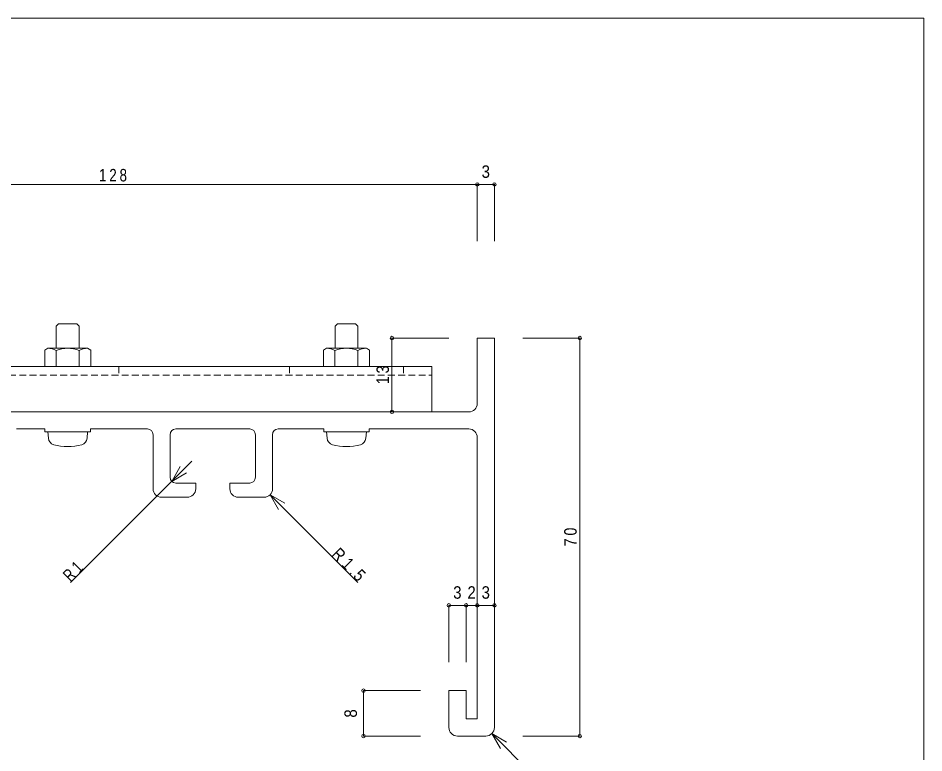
# Model space of a CAD drawing. Units: millimetres on the paper. Extents: x -141 to 141, y -98 to 98.
# Drawn here: x -18.2 to 141, y -31.7 to 97.5 of the extents above; entities that cross this region are included whole.
import ezdxf
from ezdxf.enums import TextEntityAlignment as Align

# ---------------------------------------------------------------- set-up
doc = ezdxf.new("R2010")
doc.units = ezdxf.units.MM
doc.header["$PDMODE"] = 32
doc.header["$PDSIZE"] = 0.6
doc.linetypes.add('DASHED1', pattern=[1.8, 1.2, -0.6])
for name, color, linetype, lineweight in [('0-0_ＫＢ製品', 2, 'Continuous', 9), ('0-3_寸法', 4, 'Continuous', 9), ('0-4_引出線字', 4, 'Continuous', 9), ('0-8_他製品', 7, 'Continuous', 9), ('0-9_他製品', 7, 'Continuous', 9), ('F-0_図面枠', 5, 'Continuous', 9)]:
    doc.layers.add(name, color=color, linetype=linetype, lineweight=lineweight)
doc.layers.add('0-5_文字', color=7, linetype='Continuous')
doc.styles.add('HGｺﾞｼｯｸM', font='')
doc.styles.get('HGｺﾞｼｯｸM').set_extended_font_data('HGｺﾞｼｯｸM')

msp = doc.modelspace()

# ---------------------------------------------------------------- linework, layer by layer
at = {"layer": '0-0_ＫＢ製品'}
for p, q in [((65.5, -27.25), (65.5, 41.25)), ((61, 28.25), (-54.541, 28.25)), ((-18.5, 25.25), (-13.5, 25.25)), ((4.5, 25.25), (-5.5, 25.25)), ((5.5, 24.25), (5.5, 14.751)), ((8.5, 24.25), (8.5, 16.751)), ((22.5, 25.25), (9.5, 25.25)), ((23.5, 24.25), (23.5, 16.751)), ((26.5, 24.25), (26.5, 14.751)), ((27.5, 25.25), (35.5, 25.25)), ((61, 25.25), (43.5, 25.25)), ((62.5, 23.75), (62.5, -25.726)), ((9.5, 15.751), (13, 15.751)), ((13, 14.751), (13, 15.751)), ((19, 14.751), (19, 15.751)), ((22.5, 15.751), (19, 15.751)), ((7, 13.251), (11.5, 13.251)), ((20.5, 13.251), (25, 13.251)), ((60.52, -20.758), (57.496, -20.758)), ((57.5, -27.25), (57.5, -20.758)), ((62.5, -25.726), (60.52, -25.726)), ((64, -28.75), (59, -28.75))]:
    msp.add_line(p, q, dxfattribs=at)
for points in [[(62.5, 29.75), (62.5, 41.25), (65.5, 41.25)], [(-13.5, 25.25), (-13.5, 24.75), (-5.5, 24.75), (-5.5, 25.25)], [(35.5, 25.25), (35.5, 24.75), (43.5, 24.75), (43.5, 25.25)], [(60.52, -20.758), (60.52, -20.784), (60.52, -25.726)]]:
    msp.add_lwpolyline(points, dxfattribs=at)
for centre, radius, start, end in [((61, 29.75), 1.5, 270, 0), ((4.5, 24.25), 1, 0, 90), ((9.5, 24.25), 1, 90, 180), ((22.5, 24.25), 1, 0, 90), ((27.5, 24.25), 1, 90, 180), ((61, 23.75), 1.5, 0, 90), ((9.5, 16.751), 1, 180, 270), ((22.5, 16.751), 1, 270, 0), ((7, 14.751), 1.5, 180, 270), ((11.5, 14.751), 1.5, 270, 0), ((20.5, 14.751), 1.5, 180, 270), ((25, 14.751), 1.5, 270, 0), ((59, -27.25), 1.5, 180, 270), ((64, -27.25), 1.5, 270, 0)]:
    msp.add_arc(centre, radius, start, end, dxfattribs=at)
at = {"layer": '0-3_寸法'}
for p, q in [((-65.5, 68.25), (62.5, 68.25)), ((62.5, 68.25), (62.5, 58.25)), ((62.5, 68.25), (65.5, 68.25)), ((65.5, 68.25), (65.5, 58.25)), ((47.5, 41.25), (47.5, 28.25)), ((47.5, 41.25), (57.5, 41.25)), ((80.5, 41.25), (70.5, 41.25)), ((80.5, 41.25), (80.5, -28.75)), ((47.5, 28.25), (57.5, 28.25)), ((57.5, -5.758), (60.52, -5.758)), ((57.5, -5.758), (57.5, -15.758)), ((60.52, -5.758), (60.52, -15.758)), ((60.52, -5.758), (62.5, -5.758)), ((62.5, -5.758), (62.5, -15.758)), ((62.5, -5.758), (65.5, -5.758)), ((65.5, -5.758), (65.5, -15.758)), ((42.496, -20.758), (42.496, -28.75)), ((42.496, -20.758), (52.496, -20.758)), ((42.496, -28.75), (52.496, -28.75)), ((80.5, -28.75), (70.5, -28.75))]:
    msp.add_line(p, q, dxfattribs=at)
for p in [(62.5, 68.25), (65.5, 68.25), (47.5, 41.25), (80.5, 41.25), (47.5, 28.25), (57.5, -5.758), (60.52, -5.758), (62.5, -5.758), (65.5, -5.758), (42.496, -20.758), (42.496, -28.75), (80.5, -28.75)]:
    msp.add_point(p, dxfattribs=at)
at = {"layer": '0-4_引出線字'}
for p, q in [((-9, -1.749), (12.328, 19.579)), ((8.793, 16.044), (10.293, 18.642)), ((8.793, 16.044), (11.391, 17.544)), ((26.061, 13.69), (28.659, 12.19)), ((26.061, 13.69), (27.561, 11.092)), ((26.061, 13.69), (41.5, -1.749)), ((65.061, -28.311), (80.5, -43.75)), ((65.061, -28.311), (67.659, -29.811)), ((65.061, -28.311), (66.561, -30.909))]:
    msp.add_line(p, q, dxfattribs=at)
at = {"layer": '0-8_他製品'}
for p, q in [((-61.2, 36.243), (54.5, 36.243)), ((54.5, 28.25), (54.5, 36.243)), ((-65.5, 28.25), (54.5, 28.25))]:
    msp.add_line(p, q, dxfattribs=at)
at = {"layer": '0-8_他製品', "linetype": 'DASHED1'}
for p, q in [((-0.5, 36.243), (-0.5, 34.743)), ((29.5, 36.243), (29.5, 34.743)), ((49.5, 36.243), (49.5, 34.743)), ((-61.2, 34.743), (54.5, 34.743))]:
    msp.add_line(p, q, dxfattribs=at)
at = {"layer": '0-9_他製品'}
for p, q in [((-11.5, 43.35), (-11.1, 43.75)), ((-11.5, 43.35), (-11.5, 39.443)), ((-7.9, 43.75), (-11.1, 43.75)), ((37.5, 43.35), (37.9, 43.75)), ((37.5, 43.35), (37.5, 39.443)), ((41.1, 43.75), (37.9, 43.75)), ((-13.008, 39.443), (-13.55, 39.13)), ((-13.55, 39.13), (-13.55, 36.243)), ((-13.008, 39.443), (-6.1, 39.443)), ((-11.525, 36.243), (-11.525, 39.067)), ((-7.475, 36.243), (-7.475, 39.067)), ((-5.993, 39.443), (-5.45, 39.13)), ((-5.45, 39.13), (-5.45, 36.243)), ((35.992, 39.443), (35.45, 39.13)), ((35.45, 39.13), (35.45, 36.243)), ((35.992, 39.443), (42.9, 39.443)), ((37.475, 36.243), (37.475, 39.067)), ((41.525, 36.243), (41.525, 39.067)), ((43.007, 39.443), (43.55, 39.13)), ((43.55, 39.13), (43.55, 36.243)), ((-13.55, 36.243), (-5.45, 36.243)), ((35.45, 36.243), (43.55, 36.243)), ((-6, 24.75), (-6.098, 23.631)), ((43, 24.75), (42.902, 23.631))]:
    msp.add_line(p, q, dxfattribs=at)
for points in [[(-7.9, 43.75), (-7.5, 43.35), (-7.5, 39.443)], [(41.1, 43.75), (41.5, 43.35), (41.5, 39.443)], [(-6, 24.75), (-13, 24.75), (-12.902, 23.631)], [(43, 24.75), (36, 24.75), (36.098, 23.631)]]:
    msp.add_lwpolyline(points, dxfattribs=at)
for centre, radius, start, end in [((-13.008, 36.327), 3.116, 61.58821, 90.00024), ((-9.5, 33.792), 5.651, 69.00227, 110.99774), ((-5.993, 36.327), 3.116, 89.99976, 118.41179), ((35.992, 36.327), 3.116, 61.58821, 90.00024), ((39.5, 33.792), 5.651, 69.00227, 110.99774), ((43.007, 36.327), 3.116, 89.99976, 118.41179), ((-11.607, 23.744), 1.3, 184.99849, 254.11992), ((-9.5, 31.15), 9, 254.11935, 285.88065), ((-7.393, 23.744), 1.3, 285.88008, 355.00151), ((37.393, 23.744), 1.3, 184.99849, 254.11992), ((39.5, 31.15), 9, 254.11935, 285.88065), ((41.607, 23.744), 1.3, 285.88008, 355.00151)]:
    msp.add_arc(centre, radius, start, end, dxfattribs=at)
at = {"layer": 'F-0_図面枠'}
for p, q in [((-141, 97.5), (141, 97.5)), ((141, 97.5), (141, -97.5))]:
    msp.add_line(p, q, dxfattribs=at)

# ---------------------------------------------------------------- texts
at = {"layer": '0-3_寸法', "color": 7, "style": 'HGｺﾞｼｯｸM', "width": 0.9}
for s, p in [('3', (63.25, 68.75)), ('3', (58.26, -5.258)), ('2', (60.76, -5.258)), ('3', (63.25, -5.258))]:
    msp.add_text(s, height=2.199, dxfattribs=at).set_placement(p, align=Align.BOTTOM_LEFT)
msp.add_text('8', height=2.199, rotation=90, dxfattribs=at).set_placement((41.996, -25.504), align=Align.BOTTOM_LEFT)
at = {"layer": '0-3_寸法', "color": 7, "insert": (-4, 68.75), "char_height": 2.199, "attachment_point": 7, "style": 'HGｺﾞｼｯｸM'}
msp.add_mtext('\\T1.38;\\W0.8;128', dxfattribs=at)
at = {"layer": '0-3_寸法', "color": 7, "char_height": 2.199, "attachment_point": 7, "rotation": 90, "style": 'HGｺﾞｼｯｸM'}
for s, insert in [('\\T1.36;\\W0.85;13', (47, 33.125)), ('\\T1.36;\\W0.85;70', (80, 4.625))]:
    msp.add_mtext(s, dxfattribs=dict(at, insert=insert))
at = {"layer": '0-5_文字', "char_height": 2.199, "attachment_point": 7, "style": 'HGｺﾞｼｯｸM'}
for s, insert, rotation in [('\\T1.38;\\W0.85;R1.5', (36.727, 3.024), 315), ('\\T1.36;\\W0.75;R1', (-9, -1.749), 45)]:
    msp.add_mtext(s, dxfattribs=dict(at, insert=insert, rotation=rotation))

doc.saveas('drawing.dxf')
